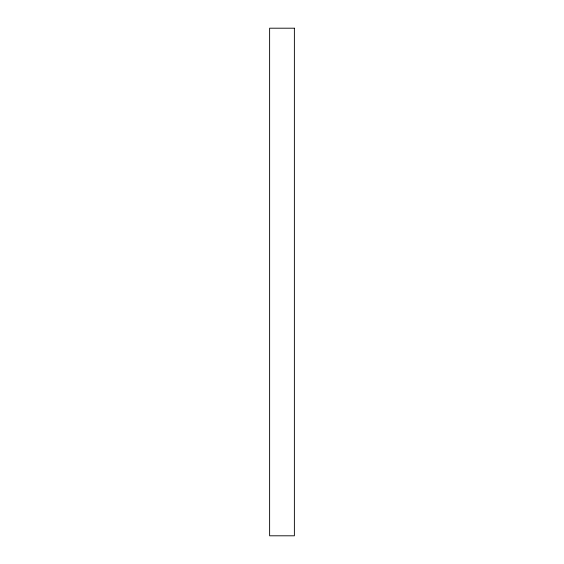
<?xml version="1.0" encoding="UTF-8"?>
<svg xmlns="http://www.w3.org/2000/svg" width="564" height="564" viewBox="0 0 564 564"><rect width="100%" height="100%" fill="white"/><g stroke="black" fill="none" stroke-linecap="round" stroke-linejoin="round"><path stroke-width="0.85" d="M294.38 28.2L269.62 28.2L269.62 535.8L294.38 535.8L294.38 28.2"/></g></svg>
